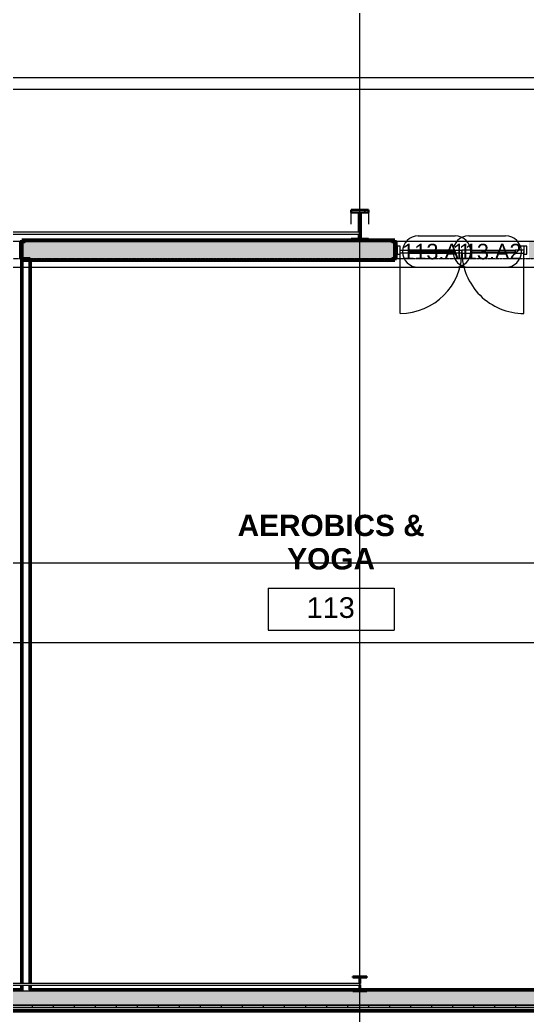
# Model space of a CAD drawing. Header units: inches. Extents: x 23906 to 26716, y -23130 to -20467.
# Drawn here: x 24629 to 24918, y -22801 to -22233 of the extents above; entities that cross this region are included whole.
import ezdxf

# ---------------------------------------------------------------- set-up
doc = ezdxf.new("R2010")
doc.units = ezdxf.units.IN
doc.header["$MEASUREMENT"] = 0
doc.linetypes.add('Grid Line 1_2_', pattern=[0.875, 0.5, -0.125, 0.125, -0.125])
for name, color, linetype, lineweight in [('A-AREA-IDEN', 2, 'Continuous', 9), ('A-DETL', 90, 'Continuous', 9), ('A-DOOR', 31, 'Continuous', 13), ('A-DOOR-IDEN', 31, 'Continuous', 9), ('A-FLOR', 192, 'Continuous', 13), ('A-GLAZ-CWMG', 51, 'Continuous', 9), ('A-WALL', 113, 'Continuous', 13), ('A-WALL-PATT', 111, 'Continuous', 50), ('G-ANNO-SYMB', 111, 'Continuous', 9), ('I-WALL', 2, 'Continuous', 13), ('L-SITE-WALL', 31, 'Continuous', 13), ('S-BEAM', 12, 'Continuous', 9), ('S-COLS', 52, 'Continuous', 9), ('S-GRID', 1, 'Continuous', 9)]:
    doc.layers.add(name, color=color, linetype=linetype, lineweight=lineweight)
doc.styles.add('Arial_1', font='arial.ttf', dxfattribs={"height": 8.851796})
doc.styles.add('Arial_2', font='arial.ttf', dxfattribs={"height": 11.802395})
doc.styles.add('Arial_B_1', font='arialbd.ttf', dxfattribs={"height": 12.177074})
pattern_1 = [(0, (0, 0), (30.72, 7.68), [1.267, -21.773, 1.267, -21.773, -122.88]), (0, (0, 0), (30.72, 7.68), [-46.08, 1.267, -44.813, 1.267, -21.773, -53.76]), (0, (0, 0), (30.72, 7.68), [-115.2, 1.267, -14.093, 1.267, -37.133]), (120, (11.52, 3.84), (-22.0110751, 22.7643004), [1.267, -21.773, 1.267, -21.773, -122.88]), (120, (11.52, 3.84), (-22.0110751, 22.7643004), [-46.08, 1.267, -44.813, 1.267, -21.773, -53.76]), (120, (11.52, 3.84), (-22.0110751, 22.7643004), [-115.2, 1.267, -14.093, 1.267, -37.133]), (240, (15.36, 19.2), (-8.7089249, -30.4443004), [1.267, -21.773, 1.267, -21.773, -122.88]), (240, (15.36, 19.2), (-8.7089249, -30.4443004), [-46.08, 1.267, -44.813, 1.267, -21.773, -53.76]), (240, (15.36, 19.2), (-8.7089249, -30.4443004), [-115.2, 1.267, -14.093, 1.267, -37.133])]
pattern_2 = [(161.57, (0.48, 0.48), (-3.839953776, -1.544e-05), [0, -27.322, 3.034, 0]), (18.43, (-0.48, 0.48), (-3.839953776, 1.544e-05), [0, -27.322, 3.034, 0]), (108.43, (0.48, 0.48), (1.919622, -9.60052459), [9.106, -21.25]), (71.57, (-0.48, 0.48), (1.919622, 9.60052459), [9.106, -21.25])]
pattern_3 = [(225, (24822.89, -22360.053), (9.503515, -9.503515), []), (225, (24822.89, -22374.453), (9.503515, -9.503515), [])]

# ---------------------------------------------------------------- blocks, each defined once
blk = doc.blocks.new('Struct_Xcel_Sports Complex_rvt-1-Enlarged First Floor Plan _East_')
at = {"layer": 'L-SITE-WALL', "color": 10}
blk.add_line((25074.08, -22798.8), (24243.77, -22798.8), dxfattribs=at)
blk = doc.blocks.new('W-Wide Flange-Column - B2_F-V1-Enlarged First Floor Plan _East_')
at = {"layer": 'S-COLS'}
h = blk.add_hatch(dxfattribs=at)
h.set_pattern_fill('FP_2', color=256, style=0, pattern_type=2)
h.set_pattern_definition([(225, (24822.89, -22783.178), (9.503515, -9.503515), []), (225, (24822.89, -22797.578), (9.503515, -9.503515), [])])
h.paths.add_polyline_path([(-4, 4.13), (-4, 3.69), (-0.84, 3.69), (-0.35, 3.49), (-0.14, 3), (-0.11, 0.65), (0.04, 0.73), (0.14, 0.73), (0.14, 3), (0.35, 3.49), (0.84, 3.69), (4, 3.69), (4, 4.13), (0.78, 4.13)], flags=0)
h.paths.add_polyline_path([(-0.14, -0.15), (-0.14, -3), (-0.35, -3.49), (-0.84, -3.69), (-4, -3.69), (-4, -4.12), (4, -4.12), (4, -3.69), (0.84, -3.69), (0.35, -3.49), (0.14, -3), (0.13, -0.27), (-0.06, -0.23)], flags=0)
at = {"layer": 'S-COLS', "lineweight": 30}
for p, q in [((4, 4.13), (-4, 4.13)), ((-4, 4.13), (-4, 3.69)), ((-4, 3.69), (-0.84, 3.69)), ((-0.14, 3), (-0.14, 0.62)), ((0.14, 0.73), (0.14, 3)), ((0.84, 3.69), (4, 3.69)), ((4, 3.69), (4, 4.13)), ((-0.84, -3.69), (-4, -3.69)), ((-4, -3.69), (-4, -4.12)), ((-4, -4.12), (4, -4.12)), ((-0.14, -0.15), (-0.14, -3)), ((0.14, -3), (0.14, -0.27)), ((4, -3.69), (0.84, -3.69)), ((4, -4.12), (4, -3.69))]:
    blk.add_line(p, q, dxfattribs=at)
for centre, start, end in [((-0.84, 3), 0, 90), ((0.84, 3), 90, 180), ((-0.84, -3), 270, 0), ((0.84, -3), 180, 270)]:
    blk.add_arc(centre, 0.691, start, end, dxfattribs=at)
blk = doc.blocks.new('columns and girder2 - one-V11-Enlarged First Floor Plan _East_')
at = {"layer": 'S-BEAM'}
h = blk.add_hatch(dxfattribs=at)
h.set_pattern_fill('FP_16', color=256, style=0, pattern_type=2)
h.set_pattern_definition(pattern_3)
h.paths.add_polyline_path([(5, -1.25), (-5, -1.25), (-5, -2), (5, -2)], flags=0)
h.paths.add_polyline_path([(5, -17.03), (-5, -17.03), (-5, -18.55), (5, -18.55)], flags=0)
h.paths.add_polyline_path([(5, -1204.89), (-5, -1204.89), (-5, -1206.4), (5, -1206.4)], flags=0)
h.paths.add_polyline_path([(5, -1224.25), (-5, -1224.25), (-5, -1225), (5, -1225)], flags=0)
h = blk.add_hatch(dxfattribs=at)
h.set_pattern_fill('FP_16', color=256, style=0, pattern_type=2)
h.set_pattern_definition(pattern_3)
h.paths.add_polyline_path([(0.62, -2), (-0.63, -2), (-0.63, -17.03), (0.62, -17.03), (0.62, -5.72), (-0.03, -5.71), (-0.21, -5.61), (-0.32, -5.43), (-0.36, -5.22), (-0.32, -5.01), (-0.22, -4.84), (-0.11, -4.75), (0.11, -4.72), (0.62, -4.72), (0.62, -3.95)], flags=0)
h.paths.add_polyline_path([(0.62, -1206.4), (-0.63, -1206.4), (-0.63, -1224.25), (0.62, -1224.25), (0.62, -1216.22), (-0.01, -1216.21), (-0.29, -1216.06), (-0.4, -1215.7), (-0.28, -1215.35), (0.01, -1215.21), (0.62, -1215.21), (0.62, -1214.35)], flags=0)
at = {"layer": 'S-BEAM', "lineweight": 30}
for p, q in [((-5, -1.25), (-5, -2)), ((-5, -2), (5, -2)), ((0.62, -2), (-0.63, -2)), ((-0.63, -2), (-0.63, -17.03)), ((0.62, -4.72), (0.62, -2)), ((5, -2), (5, -1.25)), ((0.62, -17.03), (0.62, -5.72)), ((5, -17.03), (-5, -17.03)), ((-5, -17.03), (-5, -18.55)), ((-0.63, -17.03), (0.62, -17.03)), ((5, -18.55), (5, -17.03)), ((-5, -18.55), (5, -18.55))]:
    blk.add_line(p, q, dxfattribs=at)
at = {"layer": 'S-BEAM'}
for p, q in [((-5, -17.03), (-5, -10.42)), ((5, -10.42), (5, -17.03))]:
    blk.add_line(p, q, dxfattribs=at)
blk = doc.blocks.new('Round Bar - 1_-1257056-Enlarged First Floor Plan _East_')
at = {"layer": 'S-BEAM'}
for p, q in [((24678.62, -22354.33), (24533.39, -22354.33)), ((24533.39, -22355.33), (24678.62, -22355.33))]:
    blk.add_line(p, q, dxfattribs=at)
for start_param, end_param in [(0, 3.141593), (3.141593, 6.283185)]:
    blk.add_ellipse((24533.39, -22354.83), major_axis=(0, 0.5), ratio=0.73532, start_param=start_param, end_param=end_param, dxfattribs=at)
blk = doc.blocks.new('Round Bar - 1_-1257174-Enlarged First Floor Plan _East_')
at = {"layer": 'S-BEAM'}
for p, q in [((24822.89, -22354.33), (24677.63, -22354.33)), ((24677.69, -22355.33), (24822.89, -22355.33))]:
    blk.add_line(p, q, dxfattribs=at)
for start_param, end_param in [(0, 3.141593), (3.141593, 6.283185)]:
    blk.add_ellipse((24822.89, -22354.83), major_axis=(0, 0.5), ratio=0.73532, start_param=start_param, end_param=end_param, dxfattribs=at)
blk = doc.blocks.new('Round Bar - 1_-1264636-Enlarged First Floor Plan _East_')
at = {"layer": 'S-BEAM'}
for p, q in [((24678.89, -22782.91), (24533.34, -22782.91)), ((24533.34, -22783.91), (24678.89, -22783.91))]:
    blk.add_line(p, q, dxfattribs=at)
for start_param, end_param in [(0, 3.141593), (3.141593, 6.283185)]:
    blk.add_ellipse((24533.34, -22783.41), major_axis=(0, 0.5), ratio=0.440323, start_param=start_param, end_param=end_param, dxfattribs=at)
blk = doc.blocks.new('Round Bar - 1_-1264677-Enlarged First Floor Plan _East_')
at = {"layer": 'S-BEAM'}
for p, q in [((24822.91, -22782.91), (24677.33, -22782.91)), ((24677.32, -22783.91), (24822.91, -22783.91))]:
    blk.add_line(p, q, dxfattribs=at)
for start_param, end_param in [(0, 3.141593), (3.141593, 6.283185)]:
    blk.add_ellipse((24822.91, -22783.41), major_axis=(0, 0.5), ratio=0.440323, start_param=start_param, end_param=end_param, dxfattribs=at)
blk = doc.blocks.new('Door_Single_Storefront - one-1317244-Enlarged First Floor Plan _East_')
at = {"layer": 'A-DOOR'}
for p, q in [((-17.65625, 0.75), (-12.65625, 0.75)), ((-17.65625, -35.3125), (-17.65625, 0)), ((-12.65625, 0.75), (-12.65625, -1)), ((12.65625, 0.75), (-12.65625, 0.75)), ((-12.65625, -0.5), (-12.65625, 0.25)), ((-12.65625, 0.25), (12.65625, 0.25)), ((12.65625, -1), (12.65625, 0.75)), ((12.65625, 0.75), (17.65625, 0.75)), ((12.65625, 0.25), (12.65625, -0.5)), ((17.65625, 0.75), (17.65625, -1)), ((-12.65625, -1), (-17.65625, -1)), ((12.65625, -0.5), (-12.65625, -0.5)), ((-12.65625, -1), (12.65625, -1)), ((17.65625, -1), (12.65625, -1))]:
    blk.add_line(p, q, dxfattribs=at)
blk.add_arc((-17.65625, 0), 35.3125, 270, 0, dxfattribs=at)
blk = doc.blocks.new('Rectangular Mullion - Interior 1_75_ x 4_5_-1318268-Enlarged First Floor Plan _East_')
at = {"layer": 'A-GLAZ-CWMG', "lineweight": 20}
for p, q in [((-1.75, 1.5), (0, 1.5)), ((-1.75, -3), (-1.75, 1.5)), ((0, 1.5), (0, -3)), ((0, -3), (-1.75, -3))]:
    blk.add_line(p, q, dxfattribs=at)
blk = doc.blocks.new('Rectangular Mullion - Interior 1_75_ x 4_5_-1318283-Enlarged First Floor Plan _East_')
at = {"layer": 'A-GLAZ-CWMG', "lineweight": 20}
for p, q in [((0, 1.5), (-1.75, 1.5)), ((-1.75, 1.5), (-1.75, -3)), ((0, -3), (0, 1.5)), ((-1.75, -3), (0, -3))]:
    blk.add_line(p, q, dxfattribs=at)
blk = doc.blocks.new('Door_Single_Storefront - one-1318289-Enlarged First Floor Plan _East_')
at = {"layer": 'A-DOOR'}
for p, q in [((-17.65625, 35.3125), (-17.65625, 0)), ((-12.65625, 1), (-17.65625, 1)), ((-12.65625, -0.75), (-12.65625, 1)), ((-12.65625, 1), (12.65625, 1)), ((12.65625, 0.5), (-12.65625, 0.5)), ((-12.65625, 0.5), (-12.65625, -0.25)), ((17.65625, 1), (12.65625, 1)), ((12.65625, 1), (12.65625, -0.75)), ((12.65625, -0.25), (12.65625, 0.5)), ((17.65625, -0.75), (17.65625, 1)), ((-17.65625, -0.75), (-12.65625, -0.75)), ((-12.65625, -0.25), (12.65625, -0.25)), ((12.65625, -0.75), (-12.65625, -0.75)), ((12.65625, -0.75), (17.65625, -0.75))]:
    blk.add_line(p, q, dxfattribs=at)
blk.add_arc((-17.65625, 0), 35.3125, 360, 90, dxfattribs=at)
blk = doc.blocks.new('Room Tag - Room Tag-1304355-Enlarged First Floor Plan _East_')
at = {"layer": 'A-AREA-IDEN'}
for p, q in [((-0.375, -0.0625), (-0.375, -0.3125)), ((-0.375, -0.0625), (0.375, -0.0625)), ((0.375, -0.0625), (0.375, -0.3125)), ((-0.375, -0.3125), (0.375, -0.3125))]:
    blk.add_line(p, q, dxfattribs=at)
blk = doc.blocks.new('Door Tag - Door Tag-4658-Enlarged First Floor Plan _East_')
at = {"layer": 'A-DOOR-IDEN'}
for p, q in [((-0.109375, 0.09375), (0.109375, 0.09375)), ((-0.109375, -0.09375), (0.109375, -0.09375))]:
    blk.add_line(p, q, dxfattribs=at)
for centre, start, end in [((-0.109375, 0), 90, 270), ((0.109375, 0), 270, 90)]:
    blk.add_arc(centre, 0.09375, start, end, dxfattribs=at)

msp = doc.modelspace()

# ---------------------------------------------------------------- hatches: boundary and pattern name
at = {"layer": 'A-WALL-PATT', "lineweight": 9}
h = msp.add_hatch(dxfattribs=at)
h.set_pattern_fill('FP_9', color=256, style=0, pattern_type=2)
h.set_pattern_definition(pattern_2)
h.paths.add_polyline_path([(25739.52, -22369.55), (25739.52, -22359.55), (25562.77, -22359.55), (25562.77, -22369.55), (25689.85, -22369.55)], flags=0)
h.paths.add_polyline_path([(25482.27, -22369.55), (25482.27, -22359.55), (25160.77, -22359.55), (25160.77, -22369.55), (25420.26, -22369.55)], flags=0)
h.paths.add_polyline_path([(25118.77, -22369.55), (25118.77, -22359.55), (24919.52, -22359.55), (24919.52, -22369.55), (25015.88, -22369.55)], flags=0)
h.paths.add_polyline_path([(24842.89, -22369.55), (24842.89, -22359.55), (24630.02, -22359.55), (24630.02, -22369.55), (24813.69, -22369.55)], flags=0)
h = msp.add_hatch(dxfattribs=at)
h.set_pattern_fill('FP_8', color=256, style=0, pattern_type=2)
h.set_pattern_definition(pattern_1)
h.paths.add_polyline_path([(24630.02, -22787.3), (24630.64, -22787.3), (24630.64, -22783.91), (24630.02, -22783.91), (24630.02, -22786.55)], flags=0)
h.paths.add_polyline_path([(24630.64, -22782.91), (24630.64, -22370.18), (24634.14, -22370.18), (24634.14, -22369.55), (24630.02, -22369.55), (24630.02, -22782.91)], flags=0)
h = msp.add_hatch(dxfattribs=at)
h.set_pattern_fill('FP_8', color=256, style=0, pattern_type=2)
h.set_pattern_definition(pattern_1)
h.paths.add_polyline_path([(24634.14, -22787.3), (24634.77, -22787.3), (24634.76, -22783.91), (24634.14, -22783.91), (24634.14, -22786.55)], flags=0)
h.paths.add_polyline_path([(24634.77, -22782.91), (24634.77, -22369.55), (24634.14, -22369.55), (24634.14, -22782.91), (24634.76, -22782.91)], flags=0)
h = msp.add_hatch(dxfattribs=at)
h.set_pattern_fill('FP_9', color=256, style=0, pattern_type=2)
h.set_pattern_definition(pattern_2)
h.paths.add_polyline_path([(24274.51, -22795.3), (25073.33, -22795.3), (25073.33, -22787.3), (24244.77, -22787.3), (24244.77, -22795.3), (24257.66, -22795.3)], flags=0)
h = msp.add_hatch(dxfattribs=at)
h.set_pattern_fill('FP_10', color=256, style=0, pattern_type=2)
h.set_pattern_definition([(0, (0, 0), (0, 12), []), (90, (0, 0), (-12, 7e-16), [])])
h.paths.add_polyline_path([(24244.77, -22796.8), (25073.33, -22796.8), (25073.33, -22795.8), (24244.77, -22795.8)], flags=0)
at = {"layer": 'S-COLS'}
h = msp.add_hatch(dxfattribs=at)
h.set_pattern_fill('FP_12', color=256, style=0, pattern_type=2)
h.set_pattern_definition([(45, (0, 0), (-9.503515, 9.503515), []), (45, (0, 14.4), (-9.503515, 9.503515), [])])
h.paths.add_polyline_path([(24631.91, -22369.55), (24631.78, -22369.24), (24631.47, -22369.12), (24629.54, -22368.81), (24629.54, -22360.29), (24631.47, -22359.99), (24631.78, -22359.86), (24631.91, -22359.55), (24629.02, -22359.55), (24629.02, -22369.55)], flags=0)

# ---------------------------------------------------------------- linework, layer by layer
at = {"layer": 'A-DETL'}
msp.add_line((24917.39, -22362.3), (24914.64, -22362.3), dxfattribs=at)
at = {"layer": 'A-FLOR'}
msp.add_line((24603.39, -22266.05), (26010.64, -22266.05), dxfattribs=at)
at = {"layer": 'A-WALL'}
for p, q in [((24630.02, -22359.55), (24842.89, -22359.55)), ((24634.14, -22370.18), (24630.64, -22370.18)), ((24630.64, -22370.18), (24630.64, -22782.91)), ((24634.14, -22370.18), (24634.14, -22782.91)), ((24634.77, -22369.55), (24842.89, -22369.55)), ((24818.89, -22787.3), (24537.39, -22787.3)), ((24630.02, -22786.55), (24630.02, -22787.3)), ((24630.64, -22783.91), (24630.64, -22787.3)), ((24634.14, -22783.91), (24634.14, -22787.3)), ((24634.77, -22786.55), (24634.77, -22787.3)), ((25073.33, -22787.3), (24826.89, -22787.3)), ((25074.08, -22796.8), (24244.02, -22796.8)), ((25074.08, -22798.3), (24244.02, -22798.3)), ((25073.33, -22795.3), (24244.77, -22795.3)), ((25073.33, -22795.8), (24244.77, -22795.8))]:
    msp.add_line(p, q, dxfattribs=at)
at = {"layer": 'G-ANNO-SYMB'}
for p, q in [((26314.63, -22272.83), (23915.52, -22272.83)), ((26313.52, -22374.36), (23919.06, -22374.36)), ((26309.89, -22588.63), (23915.43, -22588.63))]:
    msp.add_line(p, q, dxfattribs=at)
at = {"layer": 'I-WALL', "lineweight": 50}
for p, q in [((24634.77, -22369.55), (24630.02, -22369.55)), ((24630.02, -22370.3), (24630.02, -22782.91)), ((24634.77, -22782.91), (24634.77, -22369.55)), ((24630.02, -22783.91), (24630.02, -22786.55)), ((24634.77, -22786.55), (24634.77, -22783.91))]:
    msp.add_line(p, q, dxfattribs=at)
at = {"layer": 'L-SITE-WALL', "lineweight": 50}
for p, q in [((24842.89, -22358.8), (24630.02, -22358.8)), ((24630.02, -22358.8), (24630.02, -22370.3)), ((24842.89, -22370.3), (24842.89, -22358.8)), ((24630.02, -22370.3), (24842.89, -22370.3)), ((24630.02, -22786.55), (24533.69, -22786.55)), ((24822.59, -22786.55), (24634.77, -22786.55)), ((24965.27, -22786.55), (24823.19, -22786.55)), ((24244.02, -22798.62), (25074.08, -22798.62))]:
    msp.add_line(p, q, dxfattribs=at)
at = {"layer": 'S-COLS', "lineweight": 30}
for p, q in [((24631.91, -22359.55), (24629.02, -22359.55)), ((24629.02, -22359.55), (24629.02, -22369.55)), ((24629.54, -22360.29), (24631.47, -22359.99)), ((24629.54, -22368.81), (24629.54, -22360.29)), ((24843.89, -22359.55), (24841, -22359.55)), ((24841.44, -22359.99), (24843.36, -22360.29)), ((24843.36, -22360.29), (24843.36, -22368.81)), ((24843.89, -22369.55), (24843.89, -22359.55)), ((24631.47, -22369.12), (24629.54, -22368.81)), ((24843.36, -22368.81), (24841.44, -22369.12)), ((24629.02, -22369.55), (24631.91, -22369.55)), ((24841, -22369.55), (24843.89, -22369.55))]:
    msp.add_line(p, q, dxfattribs=at)
for centre, start, end in [((24631.47, -22359.55), 270, 0), ((24841.44, -22359.55), 180, 270), ((24631.47, -22369.55), 0, 90), ((24841.44, -22369.55), 90, 180)]:
    msp.add_arc(centre, 0.436, start, end, dxfattribs=at)
at = {"layer": 'S-GRID', "linetype": 'Grid Line 1_2_'}
for p, q in [((24822.89, -22929.31), (24822.89, -20749.66)), ((24822.89, -23058.9), (24822.89, -20902.43)), ((26649, -22359.55), (24012.52, -22359.55)), ((26535.93, -22359.55), (24012.52, -22359.55)), ((26601, -22369.55), (24012.52, -22369.55)), ((26427.34, -22543.05), (24012.52, -22543.05)), ((26535.93, -22543.05), (24110.38, -22543.05)), ((26427.34, -22787.3), (24012.52, -22787.3)), ((26535.93, -22787.3), (24110.38, -22787.3)), ((26379.34, -22795.3), (24060.52, -22795.3)), ((26487.93, -22795.3), (24198.02, -22795.3))]:
    msp.add_line(p, q, dxfattribs=at)

# ---------------------------------------------------------------- block references
at = {"lineweight": 5}
msp.add_blockref('Struct_Xcel_Sports Complex_rvt-1-Enlarged First Floor Plan _East_', (0, 0), dxfattribs=at)
at = {"layer": 'A-AREA-IDEN', "xscale": 95.99999999999994, "yscale": 95.99999999999994, "zscale": 95.99999999999994}
msp.add_blockref('Room Tag - Room Tag-1304355-Enlarged First Floor Plan _East_', (24806.55, -22551.36), dxfattribs=at)
at = {"layer": 'A-DOOR'}
msp.add_blockref('Door_Single_Storefront - one-1317244-Enlarged First Floor Plan _East_', (24863.55, -22365.3), dxfattribs=at)
at = {"layer": 'A-DOOR', "rotation": 180}
msp.add_blockref('Door_Single_Storefront - one-1318289-Enlarged First Floor Plan _East_', (24898.86, -22365.3), dxfattribs=at)
at = {"layer": 'A-DOOR-IDEN', "xscale": 95.99999999999994, "yscale": 95.99999999999994, "zscale": 95.99999999999994}
for p in [(24866.8, -22365.3), (24895.61, -22365.3)]:
    msp.add_blockref('Door Tag - Door Tag-4658-Enlarged First Floor Plan _East_', p, dxfattribs=at)
at = {"layer": 'A-GLAZ-CWMG', "rotation": 180}
msp.add_blockref('Rectangular Mullion - Interior 1_75_ x 4_5_-1318283-Enlarged First Floor Plan _East_', (24844.14, -22365.3), dxfattribs=at)
at = {"layer": 'A-GLAZ-CWMG', "extrusion": (0, 0, -1), "rotation": 180}
msp.add_blockref('Rectangular Mullion - Interior 1_75_ x 4_5_-1318268-Enlarged First Floor Plan _East_', (-24918.27, -22365.3), dxfattribs=at)
at = {"layer": 'S-BEAM', "rotation": 180}
msp.add_blockref('columns and girder2 - one-V11-Enlarged First Floor Plan _East_', (24822.89, -22360.05), dxfattribs=at)
at = {"layer": 'S-BEAM'}
for name in ['Round Bar - 1_-1257056-Enlarged First Floor Plan _East_', 'Round Bar - 1_-1257174-Enlarged First Floor Plan _East_', 'Round Bar - 1_-1264636-Enlarged First Floor Plan _East_', 'Round Bar - 1_-1264677-Enlarged First Floor Plan _East_']:
    msp.add_blockref(name, (0, 0), dxfattribs=at)
at = {"layer": 'S-COLS', "rotation": 180}
msp.add_blockref('W-Wide Flange-Column - B2_F-V1-Enlarged First Floor Plan _East_', (24822.89, -22783.18), dxfattribs=at)

# ---------------------------------------------------------------- texts
at = {"layer": 'A-AREA-IDEN', "attachment_point": 2, "line_spacing_factor": 0.938532}
for s, insert, char_height, width, style in [('AEROBICS &\\PYOGA', (24806.56, -22515.5), 12.177, 123.408, 'Arial_B_1'), ('113', (24806.28, -22562.56), 11.802, 32.832, 'Arial_2')]:
    msp.add_mtext(s, dxfattribs=dict(at, insert=insert, char_height=char_height, width=width, style=style))
at = {"layer": 'A-DOOR-IDEN', "char_height": 8.852, "width": 46.764, "attachment_point": 2, "line_spacing_factor": 0.938532, "style": 'Arial_1'}
for s, insert in [('113.A1', (24866.75, -22360.9)), ('113.A2', (24895.57, -22360.9))]:
    msp.add_mtext(s, dxfattribs=dict(at, insert=insert))

doc.saveas('drawing.dxf')
